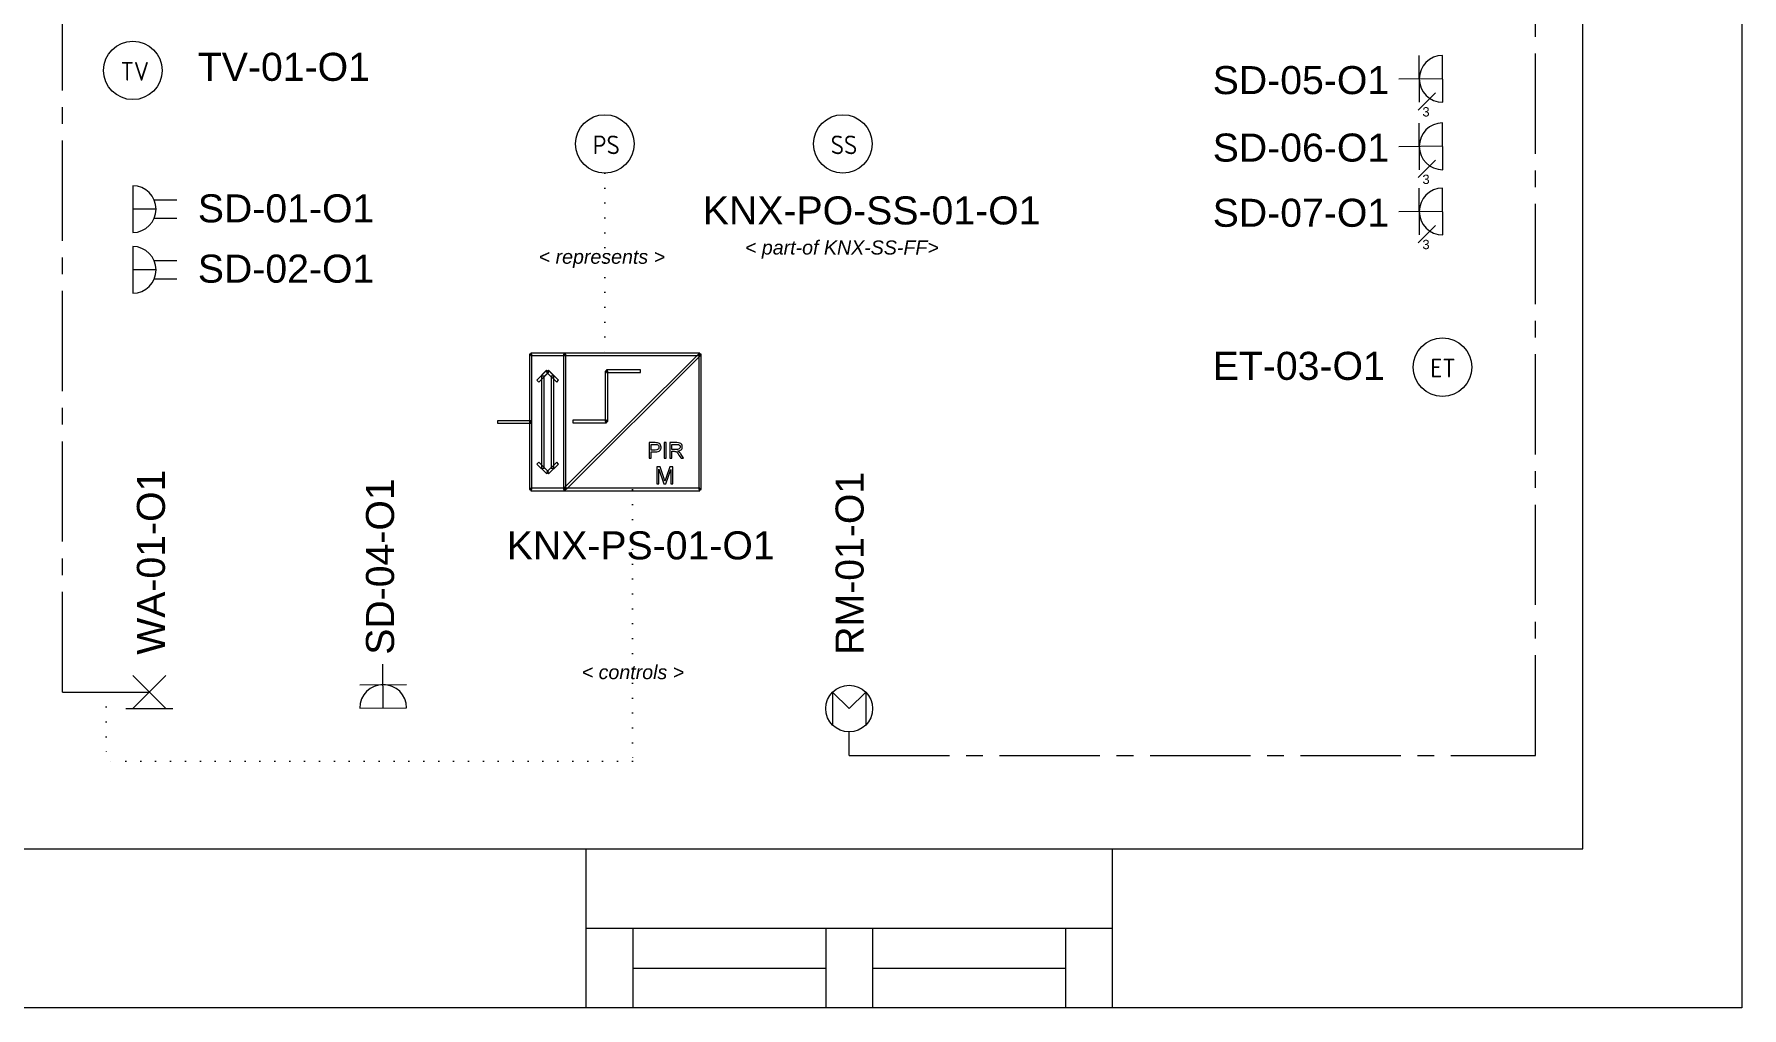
# Model space of a CAD drawing. Header units: millimetres. Extents: x 19292 to 35275, y 2102 to 26369.
# Drawn here: x 25681 to 29332, y 16329 to 18411 of the extents above; entities that cross this region are included whole.
import ezdxf

# ---------------------------------------------------------------- set-up
doc = ezdxf.new("R2010")
doc.units = ezdxf.units.MM
doc.header["$LTSCALE"] = 10
doc.linetypes.add('AI-Linetype-20', pattern=[32.166085, 21.44411, -3.573992, 3.573992, -3.573992])
doc.linetypes.add('DOT2', pattern=[3.175, 0, -3.175])
for name, color, linetype in [('00-FP01-Walls', 7, 'Continuous'), ('00-FP01-Windows', 7, 'Continuous'), ('03-EG-O1-Outlets_Schematic', 7, 'Continuous'), ('04-EG-O1-Media_Schematic', 7, 'Continuous'), ('05-EG-O1-Misc_Schematic', 7, 'Continuous'), ('06-EG-O1-Smart_Schematic', 7, 'Continuous'), ('07-EG-O1-Light_Schematic', 7, 'Continuous')]:
    doc.layers.add(name, color=color, linetype=linetype)
doc.styles.add('ISO Proportional', font='isocp.shx')
doc.styles.get("Standard").update_dxf_attribs({"font": 'Arial.ttf'})

msp = doc.modelspace()

# ---------------------------------------------------------------- linework, layer by layer
at = {"layer": '00-FP01-Walls', "color": 7, "lineweight": 20}
for points in [[(20332.2, 26369), (23032.2, 26369), (27732.2, 26369), (29332.2, 26369), (29332.2, 18699), (29332.2, 16329), (27992.2, 16329), (19292.2, 16329), (19292.2, 26369)], [(20632.2, 16669), (28992.2, 16669), (28992.2, 18699), (28992.2, 26029), (27732.2, 26029), (23032.2, 26029), (22332.2, 26029), (19632.2, 26029), (19632.2, 23637), (19632.2, 16669)]]:
    msp.add_lwpolyline(points, close=True, dxfattribs=at)
at = {"layer": '00-FP01-Windows', "color": 7, "lineweight": 20}
for p, q in [((27986.2, 16499), (26861.2, 16499)), ((26961.2, 16499), (26961.2, 16329)), ((27373.7, 16499), (27373.7, 16329)), ((27473.7, 16499), (27473.7, 16329)), ((27886.2, 16499), (27886.2, 16329)), ((26961.2, 16414), (27373.7, 16414)), ((27473.7, 16414), (27886.2, 16414))]:
    msp.add_line(p, q, dxfattribs=at)
msp.add_lwpolyline([(26861.2, 16669), (27986.2, 16669), (27986.2, 16329), (26861.2, 16329)], close=True, dxfattribs=at)
at = {"layer": '03-EG-O1-Outlets_Schematic', "color": 7, "lineweight": 15}
for p, q in [((28642.8, 18265.6), (28642.2, 18365.6)), ((28692.8, 18265.9), (28692.2, 18365.9)), ((28692.5, 18315.9), (28598.6, 18314.8)), ((28677.6, 18286.1), (28640.2, 18249.1)), ((28642.8, 18121.3), (28642.2, 18221.3)), ((28692.8, 18121.5), (28692.2, 18221.5)), ((28692.5, 18171.5), (28598.6, 18170.5)), ((28677.6, 18141.7), (28640.2, 18104.8)), ((25891.9, 18087.2), (25891.9, 17987.2)), ((28642.8, 17981.9), (28642.2, 18081.9)), ((28692.8, 17982.2), (28692.2, 18082.2)), ((25941.9, 18037.2), (25891.9, 18037.2)), ((25937.6, 18057.4), (25986.4, 18057.4)), ((25938, 18017.8), (25986.4, 18017.8)), ((28692.5, 18032.2), (28598.6, 18031.2)), ((28677.6, 18002.4), (28640.2, 17965.4)), ((25891.9, 17957.2), (25891.9, 17857.2)), ((25937.6, 17927.4), (25986.4, 17927.4)), ((25941.9, 17907.2), (25891.9, 17907.2)), ((25938, 17887.8), (25986.4, 17887.8)), ((26427.6, 16970.4), (26426.6, 17064.3)), ((26377.3, 17020.1), (26477.3, 17020.6)), ((26377.6, 16970.1), (26477.6, 16970.6))]:
    msp.add_line(p, q, dxfattribs=at)
for centre, start, end in [((28692.5, 18315.9), 90.3178, 270.3178), ((28692.5, 18171.5), 90.3178, 270.3178), ((25891.9, 18037.2), 270, 90), ((28692.5, 18032.2), 90.3178, 270.3178), ((25891.9, 17907.2), 270, 90), ((26427.6, 16970.4), 0.3178, 180.3178)]:
    msp.add_arc(centre, 50, start, end, dxfattribs=at)
at = {"layer": '04-EG-O1-Media_Schematic', "color": 7, "lineweight": 15}
for centre in [(25892.2, 18333.9), (28692.2, 17699.3)]:
    msp.add_circle(centre, 62.5, dxfattribs=at)
at = {"layer": '05-EG-O1-Misc_Schematic', "color": 7, "lineweight": 15}
for p, q in [((27423.7, 16969), (27388.4, 17004.4)), ((27388.4, 17004.4), (27388.4, 16933.7)), ((27459.1, 17004.4), (27423.7, 16969)), ((27459.1, 17004.4), (27459.1, 16933.7))]:
    msp.add_line(p, q, dxfattribs=at)
msp.add_circle((27423.7, 16969), 50, dxfattribs=at)
at = {"layer": '06-EG-O1-Smart_Schematic', "color": 3, "linetype": 'AI-Linetype-20', "lineweight": 15}
for p, q in [((28891, 16869), (28891, 19833.7)), ((25742.2, 17004.4), (25742.2, 19633.7)), ((25742.2, 17004.4), (25927.6, 17004.4)), ((27423.7, 16869), (27423.7, 16919)), ((27423.7, 16869), (28891, 16869))]:
    msp.add_line(p, q, dxfattribs=at)
at = {"layer": '06-EG-O1-Smart_Schematic', "color": 7, "linetype": 'DOT2', "lineweight": 15}
for points in [[(26901.4, 18114.1), (26901.4, 17729.3)], [(26960.2, 17437.4), (26960.2, 16856.9)], [(25834.9, 17004.4), (25834.9, 16856.9)], [(26960.2, 16856.9), (25834.9, 16856.9)]]:
    msp.add_lwpolyline(points, dxfattribs=at)
at = {"layer": '06-EG-O1-Smart_Schematic', "color": 7, "lineweight": 15}
for centre in [(26901.4, 18176.6), (27410.3, 18176.6)]:
    msp.add_circle(centre, 62.5, dxfattribs=at)
at = {"layer": '06-EG-O1-Smart_Schematic', "color": 7, "linetype": 'Continuous', "lineweight": 15}
for points, knots in [([(26745.5, 17437.4), (26745.5, 17437.4), (26740.2, 17437.4), (26740.2, 17437.4), (26740.2, 17437.4), (26740.2, 17437.4), (26740.2, 17726.7), (26740.2, 17726.7), (26740.2, 17726.7), (26740.2, 17726.7), (26745.5, 17726.7), (26745.5, 17726.7), (26745.5, 17726.7), (26745.5, 17726.7), (26745.5, 17437.4), (26745.5, 17437.4)], [0, 0, 0, 0, 0.2, 0.2, 0.2, 0.2, 0.4, 0.4, 0.4, 0.4, 0.6, 0.6, 0.6, 0.6, 1, 1, 1, 1]), ([(26742.9, 17724), (26742.9, 17724), (26742.9, 17729.3), (26742.9, 17729.3), (26742.9, 17729.3), (26742.9, 17729.3), (26815.6, 17729.3), (26815.6, 17729.3), (26815.6, 17729.3), (26815.6, 17729.3), (26815.6, 17724), (26815.6, 17724), (26815.6, 17724), (26815.6, 17724), (26742.9, 17724), (26742.9, 17724)], [0, 0, 0, 0, 0.2, 0.2, 0.2, 0.2, 0.4, 0.4, 0.4, 0.4, 0.6, 0.6, 0.6, 0.6, 1, 1, 1, 1]), ([(26818.2, 17437.4), (26818.2, 17437.4), (26812.9, 17437.4), (26812.9, 17437.4), (26812.9, 17437.4), (26812.9, 17437.4), (26812.9, 17726.7), (26812.9, 17726.7), (26812.9, 17726.7), (26812.9, 17726.7), (26818.2, 17726.7), (26818.2, 17726.7), (26818.2, 17726.7), (26818.2, 17726.7), (26818.2, 17437.4), (26818.2, 17437.4)], [0, 0, 0, 0, 0.2, 0.2, 0.2, 0.2, 0.4, 0.4, 0.4, 0.4, 0.6, 0.6, 0.6, 0.6, 1, 1, 1, 1]), ([(26812.9, 17726.7), (26812.9, 17726.7), (26818.2, 17726.7), (26818.2, 17726.7), (26818.2, 17726.7), (26818.2, 17726.7), (26818.2, 17437.4), (26818.2, 17437.4), (26818.2, 17437.4), (26818.2, 17437.4), (26812.9, 17437.4), (26812.9, 17437.4), (26812.9, 17437.4), (26812.9, 17437.4), (26812.9, 17726.7), (26812.9, 17726.7)], [0, 0, 0, 0, 0.2, 0.2, 0.2, 0.2, 0.4, 0.4, 0.4, 0.4, 0.6, 0.6, 0.6, 0.6, 1, 1, 1, 1]), ([(27102.2, 17727.8), (27102.2, 17727.8), (27106, 17724), (27106, 17724), (27106, 17724), (27106, 17724), (26819, 17437.8), (26819, 17437.8), (26819, 17437.8), (26819, 17437.8), (26815.2, 17441.6), (26815.2, 17441.6), (26815.2, 17441.6), (26815.2, 17441.6), (27102.2, 17727.8), (27102.2, 17727.8)], [0, 0, 0, 0, 0.2, 0.2, 0.2, 0.2, 0.4, 0.4, 0.4, 0.4, 0.6, 0.6, 0.6, 0.6, 1, 1, 1, 1]), ([(26815.6, 17724), (26815.6, 17724), (26815.6, 17729.3), (26815.6, 17729.3), (26815.6, 17729.3), (26815.6, 17729.3), (27104.8, 17729.3), (27104.8, 17729.3), (27104.8, 17729.3), (27104.8, 17729.3), (27104.8, 17724), (27104.8, 17724), (27104.8, 17724), (27104.8, 17724), (26815.6, 17724), (26815.6, 17724)], [0, 0, 0, 0, 0.2, 0.2, 0.2, 0.2, 0.4, 0.4, 0.4, 0.4, 0.6, 0.6, 0.6, 0.6, 1, 1, 1, 1]), ([(27102.2, 17726.7), (27102.2, 17726.7), (27107.5, 17726.7), (27107.5, 17726.7), (27107.5, 17726.7), (27107.5, 17726.7), (27107.5, 17437.4), (27107.5, 17437.4), (27107.5, 17437.4), (27107.5, 17437.4), (27102.2, 17437.4), (27102.2, 17437.4), (27102.2, 17437.4), (27102.2, 17437.4), (27102.2, 17726.7), (27102.2, 17726.7)], [0, 0, 0, 0, 0.2, 0.2, 0.2, 0.2, 0.4, 0.4, 0.4, 0.4, 0.6, 0.6, 0.6, 0.6, 1, 1, 1, 1]), ([(26760.1, 17667.4), (26760.1, 17667.4), (26756.2, 17671.1), (26756.2, 17671.1), (26756.2, 17671.1), (26756.2, 17671.1), (26776.9, 17692.6), (26776.9, 17692.6), (26776.9, 17692.6), (26776.9, 17692.6), (26780.8, 17688.8), (26780.8, 17688.8), (26780.8, 17688.8), (26780.8, 17688.8), (26760.1, 17667.4), (26760.1, 17667.4)], [0, 0, 0, 0, 0.2, 0.2, 0.2, 0.2, 0.4, 0.4, 0.4, 0.4, 0.6, 0.6, 0.6, 0.6, 1, 1, 1, 1]), ([(26776.9, 17691.8), (26776.9, 17691.8), (26780.7, 17688), (26780.7, 17688), (26780.7, 17688), (26780.7, 17688), (26760.1, 17667.4), (26760.1, 17667.4), (26760.1, 17667.4), (26760.1, 17667.4), (26756.3, 17671.2), (26756.3, 17671.2), (26756.3, 17671.2), (26756.3, 17671.2), (26776.9, 17691.8), (26776.9, 17691.8)], [0, 0, 0, 0, 0.2, 0.2, 0.2, 0.2, 0.4, 0.4, 0.4, 0.4, 0.6, 0.6, 0.6, 0.6, 1, 1, 1, 1]), ([(26766.2, 17680), (26766.2, 17680), (26771.6, 17680), (26771.6, 17680), (26771.6, 17680), (26771.6, 17680), (26771.6, 17483.3), (26771.6, 17483.3), (26771.6, 17483.3), (26771.6, 17483.3), (26766.2, 17483.3), (26766.2, 17483.3), (26766.2, 17483.3), (26766.2, 17483.3), (26766.2, 17680), (26766.2, 17680)], [0, 0, 0, 0, 0.2, 0.2, 0.2, 0.2, 0.4, 0.4, 0.4, 0.4, 0.6, 0.6, 0.6, 0.6, 1, 1, 1, 1]), ([(26776.9, 17688.8), (26776.9, 17688.8), (26780.7, 17692.6), (26780.7, 17692.6), (26780.7, 17692.6), (26780.7, 17692.6), (26802.2, 17671.2), (26802.2, 17671.2), (26802.2, 17671.2), (26802.2, 17671.2), (26798.4, 17667.4), (26798.4, 17667.4), (26798.4, 17667.4), (26798.4, 17667.4), (26776.9, 17688.8), (26776.9, 17688.8)], [0, 0, 0, 0, 0.2, 0.2, 0.2, 0.2, 0.4, 0.4, 0.4, 0.4, 0.6, 0.6, 0.6, 0.6, 1, 1, 1, 1]), ([(26802.1, 17671.2), (26802.1, 17671.2), (26798.4, 17667.3), (26798.4, 17667.3), (26798.4, 17667.3), (26798.4, 17667.3), (26777, 17688), (26777, 17688), (26777, 17688), (26777, 17688), (26780.7, 17691.9), (26780.7, 17691.9), (26780.7, 17691.9), (26780.7, 17691.9), (26802.1, 17671.2), (26802.1, 17671.2)], [0, 0, 0, 0, 0.2, 0.2, 0.2, 0.2, 0.4, 0.4, 0.4, 0.4, 0.6, 0.6, 0.6, 0.6, 1, 1, 1, 1]), ([(26786.9, 17680), (26786.9, 17680), (26792.2, 17680), (26792.2, 17680), (26792.2, 17680), (26792.2, 17680), (26792.2, 17483.3), (26792.2, 17483.3), (26792.2, 17483.3), (26792.2, 17483.3), (26786.9, 17483.3), (26786.9, 17483.3), (26786.9, 17483.3), (26786.9, 17483.3), (26786.9, 17680), (26786.9, 17680)], [0, 0, 0, 0, 0.2, 0.2, 0.2, 0.2, 0.4, 0.4, 0.4, 0.4, 0.6, 0.6, 0.6, 0.6, 1, 1, 1, 1]), ([(26907.8, 17582.8), (26907.8, 17582.8), (26902.4, 17582.8), (26902.4, 17582.8), (26902.4, 17582.8), (26902.4, 17582.8), (26902.4, 17690.7), (26902.4, 17690.7), (26902.4, 17690.7), (26902.4, 17690.7), (26907.8, 17690.7), (26907.8, 17690.7), (26907.8, 17690.7), (26907.8, 17690.7), (26907.8, 17582.8), (26907.8, 17582.8)], [0, 0, 0, 0, 0.2, 0.2, 0.2, 0.2, 0.4, 0.4, 0.4, 0.4, 0.6, 0.6, 0.6, 0.6, 1, 1, 1, 1]), ([(26905.1, 17688), (26905.1, 17688), (26905.1, 17693.4), (26905.1, 17693.4), (26905.1, 17693.4), (26905.1, 17693.4), (26977.8, 17693.4), (26977.8, 17693.4), (26977.8, 17693.4), (26977.8, 17693.4), (26977.8, 17688), (26977.8, 17688), (26977.8, 17688), (26977.8, 17688), (26905.1, 17688), (26905.1, 17688)], [0, 0, 0, 0, 0.2, 0.2, 0.2, 0.2, 0.4, 0.4, 0.4, 0.4, 0.6, 0.6, 0.6, 0.6, 1, 1, 1, 1]), ([(26671.7, 17579.4), (26671.7, 17579.4), (26671.7, 17584.7), (26671.7, 17584.7), (26671.7, 17584.7), (26671.7, 17584.7), (26743.6, 17584.7), (26743.6, 17584.7), (26743.6, 17584.7), (26743.6, 17584.7), (26743.6, 17579.4), (26743.6, 17579.4), (26743.6, 17579.4), (26743.6, 17579.4), (26671.7, 17579.4), (26671.7, 17579.4)], [0, 0, 0, 0, 0.2, 0.2, 0.2, 0.2, 0.4, 0.4, 0.4, 0.4, 0.6, 0.6, 0.6, 0.6, 1, 1, 1, 1]), ([(26833.2, 17580.1), (26833.2, 17580.1), (26833.2, 17585.5), (26833.2, 17585.5), (26833.2, 17585.5), (26833.2, 17585.5), (26905.1, 17585.5), (26905.1, 17585.5), (26905.1, 17585.5), (26905.1, 17585.5), (26905.1, 17580.1), (26905.1, 17580.1), (26905.1, 17580.1), (26905.1, 17580.1), (26833.2, 17580.1), (26833.2, 17580.1)], [0, 0, 0, 0, 0.2, 0.2, 0.2, 0.2, 0.4, 0.4, 0.4, 0.4, 0.6, 0.6, 0.6, 0.6, 1, 1, 1, 1]), ([(26996, 17504.4), (26996, 17504.4), (26996, 17537.8), (26996, 17537.8), (26996, 17537.8), (26996, 17537.8), (27008.6, 17537.8), (27008.6, 17537.8), (27008.6, 17537.8), (27010.9, 17537.8), (27012.6, 17537.7), (27013.7, 17537.5), (27013.7, 17537.5), (27015.4, 17537.2), (27016.8, 17536.7), (27017.9, 17535.9), (27017.9, 17535.9), (27019, 17535.2), (27019.9, 17534.1), (27020.6, 17532.7), (27020.6, 17532.7), (27021.2, 17531.3), (27021.6, 17529.8), (27021.6, 17528.2), (27021.6, 17528.2), (27021.6, 17525.3), (27020.7, 17522.9), (27018.9, 17520.9), (27018.9, 17520.9), (27017, 17519), (27013.8, 17518), (27009, 17518), (27009, 17518), (27009, 17518), (27000.4, 17518), (27000.4, 17518), (27000.4, 17518), (27000.4, 17518), (27000.4, 17504.4), (27000.4, 17504.4), (27000.4, 17504.4), (27000.4, 17504.4), (26996, 17504.4), (26996, 17504.4)], [0, 0, 0, 0, 0.083333, 0.083333, 0.083333, 0.083333, 0.166667, 0.166667, 0.166667, 0.166667, 0.25, 0.25, 0.25, 0.25, 0.333333, 0.333333, 0.333333, 0.333333, 0.416667, 0.416667, 0.416667, 0.416667, 0.5, 0.5, 0.5, 0.5, 0.583333, 0.583333, 0.583333, 0.583333, 0.666667, 0.666667, 0.666667, 0.666667, 0.75, 0.75, 0.75, 0.75, 0.833333, 0.833333, 0.833333, 0.833333, 1, 1, 1, 1]), ([(27000.4, 17521.9), (27000.4, 17521.9), (27009.1, 17521.9), (27009.1, 17521.9), (27009.1, 17521.9), (27012, 17521.9), (27014, 17522.4), (27015.2, 17523.5), (27015.2, 17523.5), (27016.4, 17524.6), (27017, 17526.1), (27017, 17528), (27017, 17528), (27017, 17529.4), (27016.7, 17530.6), (27015.9, 17531.6), (27015.9, 17531.6), (27015.2, 17532.6), (27014.3, 17533.3), (27013.1, 17533.6), (27013.1, 17533.6), (27012.4, 17533.8), (27011, 17533.9), (27009, 17533.9), (27009, 17533.9), (27009, 17533.9), (27000.4, 17533.9), (27000.4, 17533.9), (27000.4, 17533.9), (27000.4, 17533.9), (27000.4, 17521.9), (27000.4, 17521.9)], [0, 0, 0, 0, 0.111111, 0.111111, 0.111111, 0.111111, 0.222222, 0.222222, 0.222222, 0.222222, 0.333333, 0.333333, 0.333333, 0.333333, 0.444444, 0.444444, 0.444444, 0.444444, 0.555556, 0.555556, 0.555556, 0.555556, 0.666667, 0.666667, 0.666667, 0.666667, 0.777778, 0.777778, 0.777778, 0.777778, 1, 1, 1, 1]), ([(27028, 17504.4), (27028, 17504.4), (27028, 17537.8), (27028, 17537.8), (27028, 17537.8), (27028, 17537.8), (27032.4, 17537.8), (27032.4, 17537.8), (27032.4, 17537.8), (27032.4, 17537.8), (27032.4, 17504.4), (27032.4, 17504.4), (27032.4, 17504.4), (27032.4, 17504.4), (27028, 17504.4), (27028, 17504.4)], [0, 0, 0, 0, 0.2, 0.2, 0.2, 0.2, 0.4, 0.4, 0.4, 0.4, 0.6, 0.6, 0.6, 0.6, 1, 1, 1, 1]), ([(27040.3, 17504.4), (27040.3, 17504.4), (27040.3, 17537.8), (27040.3, 17537.8), (27040.3, 17537.8), (27040.3, 17537.8), (27055.1, 17537.8), (27055.1, 17537.8), (27055.1, 17537.8), (27058.1, 17537.8), (27060.4, 17537.5), (27061.9, 17536.9), (27061.9, 17536.9), (27063.5, 17536.3), (27064.7, 17535.3), (27065.7, 17533.8), (27065.7, 17533.8), (27066.6, 17532.2), (27067, 17530.5), (27067, 17528.7), (27067, 17528.7), (27067, 17526.3), (27066.3, 17524.3), (27064.7, 17522.7), (27064.7, 17522.7), (27063.2, 17521.1), (27060.8, 17520), (27057.6, 17519.6), (27057.6, 17519.6), (27058.8, 17519), (27059.7, 17518.5), (27060.3, 17517.9), (27060.3, 17517.9), (27061.6, 17516.7), (27062.8, 17515.2), (27064, 17513.5), (27064, 17513.5), (27064, 17513.5), (27069.8, 17504.4), (27069.8, 17504.4), (27069.8, 17504.4), (27069.8, 17504.4), (27064.2, 17504.4), (27064.2, 17504.4), (27064.2, 17504.4), (27064.2, 17504.4), (27059.8, 17511.3), (27059.8, 17511.3), (27059.8, 17511.3), (27058.5, 17513.3), (27057.4, 17514.9), (27056.6, 17515.9), (27056.6, 17515.9), (27055.7, 17517), (27055, 17517.7), (27054.3, 17518.2), (27054.3, 17518.2), (27053.7, 17518.6), (27053, 17518.9), (27052.3, 17519.1), (27052.3, 17519.1), (27051.8, 17519.2), (27051, 17519.2), (27049.8, 17519.2), (27049.8, 17519.2), (27049.8, 17519.2), (27044.7, 17519.2), (27044.7, 17519.2), (27044.7, 17519.2), (27044.7, 17519.2), (27044.7, 17504.4), (27044.7, 17504.4), (27044.7, 17504.4), (27044.7, 17504.4), (27040.3, 17504.4), (27040.3, 17504.4)], [0, 0, 0, 0, 0.05, 0.05, 0.05, 0.05, 0.1, 0.1, 0.1, 0.1, 0.15, 0.15, 0.15, 0.15, 0.2, 0.2, 0.2, 0.2, 0.25, 0.25, 0.25, 0.25, 0.3, 0.3, 0.3, 0.3, 0.35, 0.35, 0.35, 0.35, 0.4, 0.4, 0.4, 0.4, 0.45, 0.45, 0.45, 0.45, 0.5, 0.5, 0.5, 0.5, 0.55, 0.55, 0.55, 0.55, 0.6, 0.6, 0.6, 0.6, 0.65, 0.65, 0.65, 0.65, 0.7, 0.7, 0.7, 0.7, 0.75, 0.75, 0.75, 0.75, 0.8, 0.8, 0.8, 0.8, 0.85, 0.85, 0.85, 0.85, 0.9, 0.9, 0.9, 0.9, 1, 1, 1, 1]), ([(27044.7, 17523.1), (27044.7, 17523.1), (27054.2, 17523.1), (27054.2, 17523.1), (27054.2, 17523.1), (27056.3, 17523.1), (27057.8, 17523.3), (27059, 17523.7), (27059, 17523.7), (27060.1, 17524.1), (27061, 17524.8), (27061.6, 17525.7), (27061.6, 17525.7), (27062.2, 17526.6), (27062.5, 17527.6), (27062.5, 17528.7), (27062.5, 17528.7), (27062.5, 17530.3), (27061.9, 17531.6), (27060.7, 17532.6), (27060.7, 17532.6), (27059.6, 17533.6), (27057.8, 17534.1), (27055.3, 17534.1), (27055.3, 17534.1), (27055.3, 17534.1), (27044.7, 17534.1), (27044.7, 17534.1), (27044.7, 17534.1), (27044.7, 17534.1), (27044.7, 17523.1), (27044.7, 17523.1)], [0, 0, 0, 0, 0.111111, 0.111111, 0.111111, 0.111111, 0.222222, 0.222222, 0.222222, 0.222222, 0.333333, 0.333333, 0.333333, 0.333333, 0.444444, 0.444444, 0.444444, 0.444444, 0.555556, 0.555556, 0.555556, 0.555556, 0.666667, 0.666667, 0.666667, 0.666667, 0.777778, 0.777778, 0.777778, 0.777778, 1, 1, 1, 1]), ([(26780.7, 17475.3), (26780.7, 17475.3), (26776.9, 17471.5), (26776.9, 17471.5), (26776.9, 17471.5), (26776.9, 17471.5), (26756.3, 17492.1), (26756.3, 17492.1), (26756.3, 17492.1), (26756.3, 17492.1), (26760.1, 17495.9), (26760.1, 17495.9), (26760.1, 17495.9), (26760.1, 17495.9), (26780.7, 17475.3), (26780.7, 17475.3)], [0, 0, 0, 0, 0.2, 0.2, 0.2, 0.2, 0.4, 0.4, 0.4, 0.4, 0.6, 0.6, 0.6, 0.6, 1, 1, 1, 1]), ([(26798.4, 17496), (26798.4, 17496), (26802.1, 17492.1), (26802.1, 17492.1), (26802.1, 17492.1), (26802.1, 17492.1), (26780.7, 17471.4), (26780.7, 17471.4), (26780.7, 17471.4), (26780.7, 17471.4), (26777, 17475.3), (26777, 17475.3), (26777, 17475.3), (26777, 17475.3), (26798.4, 17496), (26798.4, 17496)], [0, 0, 0, 0, 0.2, 0.2, 0.2, 0.2, 0.4, 0.4, 0.4, 0.4, 0.6, 0.6, 0.6, 0.6, 1, 1, 1, 1]), ([(27012.3, 17449.9), (27012.3, 17449.9), (27012.3, 17486.3), (27012.3, 17486.3), (27012.3, 17486.3), (27012.3, 17486.3), (27019.5, 17486.3), (27019.5, 17486.3), (27019.5, 17486.3), (27019.5, 17486.3), (27028.1, 17460.5), (27028.1, 17460.5), (27028.1, 17460.5), (27028.9, 17458.1), (27029.5, 17456.3), (27029.9, 17455.1), (27029.9, 17455.1), (27030.3, 17456.5), (27030.9, 17458.4), (27031.8, 17461), (27031.8, 17461), (27031.8, 17461), (27040.6, 17486.3), (27040.6, 17486.3), (27040.6, 17486.3), (27040.6, 17486.3), (27047, 17486.3), (27047, 17486.3), (27047, 17486.3), (27047, 17486.3), (27047, 17449.9), (27047, 17449.9), (27047, 17449.9), (27047, 17449.9), (27042.4, 17449.9), (27042.4, 17449.9), (27042.4, 17449.9), (27042.4, 17449.9), (27042.4, 17480.4), (27042.4, 17480.4), (27042.4, 17480.4), (27042.4, 17480.4), (27031.8, 17449.9), (27031.8, 17449.9), (27031.8, 17449.9), (27031.8, 17449.9), (27027.4, 17449.9), (27027.4, 17449.9), (27027.4, 17449.9), (27027.4, 17449.9), (27016.9, 17481), (27016.9, 17481), (27016.9, 17481), (27016.9, 17481), (27016.9, 17449.9), (27016.9, 17449.9), (27016.9, 17449.9), (27016.9, 17449.9), (27012.3, 17449.9), (27012.3, 17449.9)], [0, 0, 0, 0, 0.0625, 0.0625, 0.0625, 0.0625, 0.125, 0.125, 0.125, 0.125, 0.1875, 0.1875, 0.1875, 0.1875, 0.25, 0.25, 0.25, 0.25, 0.3125, 0.3125, 0.3125, 0.3125, 0.375, 0.375, 0.375, 0.375, 0.4375, 0.4375, 0.4375, 0.4375, 0.5, 0.5, 0.5, 0.5, 0.5625, 0.5625, 0.5625, 0.5625, 0.625, 0.625, 0.625, 0.625, 0.6875, 0.6875, 0.6875, 0.6875, 0.75, 0.75, 0.75, 0.75, 0.8125, 0.8125, 0.8125, 0.8125, 0.875, 0.875, 0.875, 0.875, 1, 1, 1, 1]), ([(26815.6, 17440.1), (26815.6, 17440.1), (26815.6, 17434.7), (26815.6, 17434.7), (26815.6, 17434.7), (26815.6, 17434.7), (26742.9, 17434.7), (26742.9, 17434.7), (26742.9, 17434.7), (26742.9, 17434.7), (26742.9, 17440.1), (26742.9, 17440.1), (26742.9, 17440.1), (26742.9, 17440.1), (26815.6, 17440.1), (26815.6, 17440.1)], [0, 0, 0, 0, 0.2, 0.2, 0.2, 0.2, 0.4, 0.4, 0.4, 0.4, 0.6, 0.6, 0.6, 0.6, 1, 1, 1, 1]), ([(27104.8, 17440.1), (27104.8, 17440.1), (27104.8, 17434.7), (27104.8, 17434.7), (27104.8, 17434.7), (27104.8, 17434.7), (26815.6, 17434.7), (26815.6, 17434.7), (26815.6, 17434.7), (26815.6, 17434.7), (26815.6, 17440.1), (26815.6, 17440.1), (26815.6, 17440.1), (26815.6, 17440.1), (27104.8, 17440.1), (27104.8, 17440.1)], [0, 0, 0, 0, 0.2, 0.2, 0.2, 0.2, 0.4, 0.4, 0.4, 0.4, 0.6, 0.6, 0.6, 0.6, 1, 1, 1, 1])]:
    msp.add_open_spline(points, degree=3, knots=knots, dxfattribs=at)
at = {"layer": '07-EG-O1-Light_Schematic', "color": 7, "lineweight": 15}
for p, q in [((25892.2, 16969), (25963, 17039.8)), ((25892.2, 17039.8), (25963, 16969)), ((25877.6, 16969), (25977.6, 16969))]:
    msp.add_line(p, q, dxfattribs=at)

# ---------------------------------------------------------------- texts
at = {"layer": '03-EG-O1-Outlets_Schematic', "color": 7, "lineweight": 15, "char_height": 60, "attachment_point": 1}
for s, insert in [('SD-05-O1', (28201, 18343.1)), ('SD-06-O1', (28201, 18198.8)), ('SD-01-O1', (26031.2, 18068.8)), ('SD-07-O1', (28201, 18059.4)), ('SD-02-O1', (26031.2, 17939.9))]:
    msp.add_mtext_dynamic_manual_height_columns(s, width=466, gutter_width=12.5, heights=[0], dxfattribs=dict(at, insert=insert))
at = {"layer": '03-EG-O1-Outlets_Schematic', "color": 7, "lineweight": 15, "attachment_point": 1}
for s, width, insert, char_height, rotation in [('3', 25, (28649.2, 18255.2), 20, 0.3178), ('3', 25, (28649.2, 18110.9), 20, 0.3178), ('3', 25, (28649.2, 17971.5), 20, 0.3178), ('SD-04-O1', 466, (26390.7, 17084.2), 60, 90)]:
    msp.add_mtext_dynamic_manual_height_columns(s, width=width, gutter_width=12.5, heights=[0], dxfattribs=dict(at, insert=insert, char_height=char_height, rotation=rotation))
at = {"layer": '04-EG-O1-Media_Schematic', "color": 7, "lineweight": 15, "char_height": 60, "attachment_point": 1}
for s, insert in [('TV-01-O1', (26031.2, 18371.5)), ('ET-03-O1', (28201, 17732))]:
    msp.add_mtext_dynamic_manual_height_columns(s, width=466, gutter_width=12.5, heights=[0], dxfattribs=dict(at, insert=insert))
at = {"layer": '04-EG-O1-Media_Schematic', "color": 7, "lineweight": 15, "char_height": 40, "attachment_point": 1, "style": 'ISO Proportional'}
for s, insert in [('TV', (25866.2, 18351.9)), ('ET', (28666.2, 17717.3))]:
    msp.add_mtext_dynamic_manual_height_columns(s, width=57, gutter_width=12.5, heights=[0], dxfattribs=dict(at, insert=insert))
at = {"layer": '05-EG-O1-Misc_Schematic', "color": 7, "lineweight": 15, "insert": (27394.6, 17084.2), "char_height": 60, "attachment_point": 1, "rotation": 90}
msp.add_mtext_dynamic_manual_height_columns('RM-01-O1', width=391, gutter_width=12.5, heights=[0], dxfattribs=at)
at = {"layer": '06-EG-O1-Smart_Schematic', "color": 7, "lineweight": 15, "char_height": 40, "attachment_point": 1, "style": 'ISO Proportional'}
for s, insert in [('PS', (26875.4, 18194.6)), ('SS', (27384.3, 18194.6))]:
    msp.add_mtext_dynamic_manual_height_columns(s, width=57, gutter_width=12.5, heights=[0], dxfattribs=dict(at, insert=insert))
at = {"layer": '06-EG-O1-Smart_Schematic', "color": 7, "lineweight": 15, "attachment_point": 1}
for s, width, insert, char_height in [('KNX-PO-SS-01-O1', 435, (27110.9, 18064.4), 60), ('\\pxi-3,l4,t4;{\\fArial|b0|i1|c0|p34;< part-of KNX-SS-FF>}', 486, (27170.9, 17970.1), 30), ('\\pxi-3,l4,t4;{\\fArial|b0|i1|c0|p34;< represents >}', 329, (26729.9, 17950.3), 30), ('KNX-PS-01-O1', 499.381, (26691.6, 17348.1), 60), ('\\pxi-3,l4,t4;{\\fArial|b0|i1|c0|p34;< controls >}', 278.644, (26822, 17062), 30)]:
    msp.add_mtext_dynamic_manual_height_columns(s, width=width, gutter_width=12.5, heights=[0], dxfattribs=dict(at, insert=insert, char_height=char_height))
at = {"layer": '07-EG-O1-Light_Schematic', "color": 7, "lineweight": 15, "insert": (25900.9, 17084.2), "char_height": 60, "attachment_point": 1, "rotation": 90}
msp.add_mtext_dynamic_manual_height_columns('\\pxql;WA-01-O1', width=466, gutter_width=12.5, heights=[0], dxfattribs=at)

doc.saveas('drawing.dxf')
